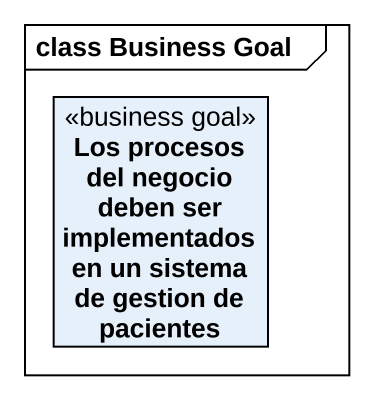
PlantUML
@startuml
mainframe class Business Goal
hide circle
hide empty members
class "Los procesos del negocio deben ser implementados en un sistema de gestion de pacientes" as Los_procesos_del_negocio <<business goal>>
@enduml
